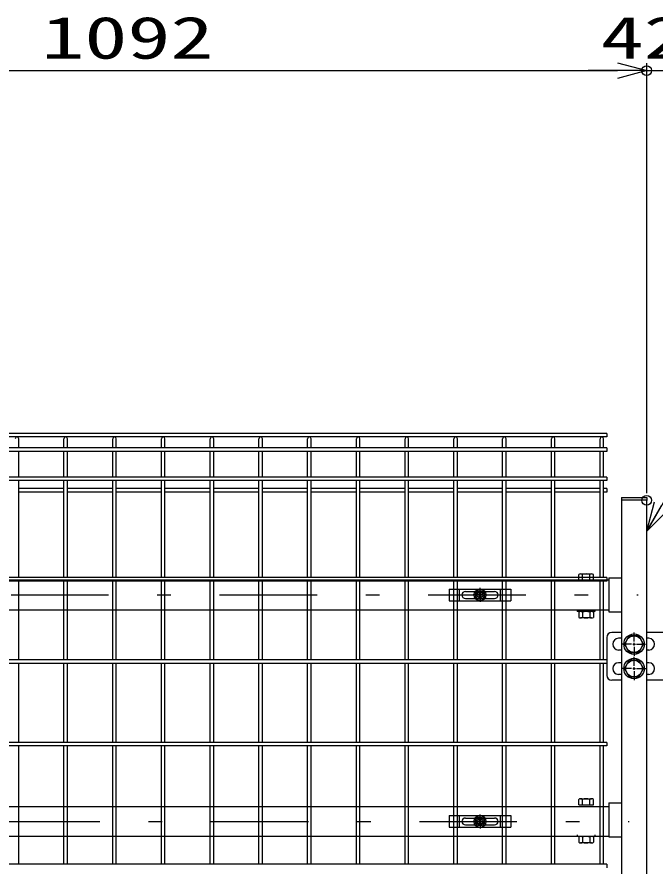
# Model space of a CAD drawing. Units: millimetres, scale not verified. Extents: x -4455 to 4455, y -3150 to 3150.
# Drawn here: x 1914 to 2569, y 116 to 987 of the extents above; entities that cross this region are included whole.
import ezdxf
from ezdxf.enums import TextEntityAlignment as Align

# ---------------------------------------------------------------- set-up
doc = ezdxf.new("R2010")
doc.units = ezdxf.units.MM
doc.header["$LTSCALE"] = 20
doc.header["$PDMODE"] = 32
doc.header["$PDSIZE"] = 10
doc.linetypes.add('USER1', pattern=[10.7, 5, -2.5, 0.7, -2.5])
doc.linetypes.add('USER2', pattern=[0.375, 0.25, -0.125])
for name, color, linetype, lineweight in [('0-1_寸法線', 4, 'Continuous', 25), ('0-2_0', 3, 'USER2', 25), ('0-4_扉横枠', 7, 'Continuous', 25), ('0-5_軸線', 2, 'USER1', 25), ('0-6_扉縦枠', 7, 'Continuous', 25), ('0-7_丁番', 3, 'Continuous', 25), ('1-2_固定金具', 41, 'Continuous', 25), ('1-3_NER', 30, 'Continuous', 25)]:
    doc.layers.add(name, color=color, linetype=linetype, lineweight=lineweight)
doc.layers.add('0-3_DEFPOINTS', color=7, linetype='Continuous')
doc.styles.add('ＭＳ ゴシック', font='')
doc.styles.get('ＭＳ ゴシック').set_extended_font_data('MS Gothic')

# ---------------------------------------------------------------- blocks, each defined once
blk = doc.blocks.new('_Open30')
at = {"layer": '0-2_0', "color": 4, "linetype": 'Continuous'}
blk.add_line((0, 0), (-20, 0), dxfattribs=at)
blk.add_lwpolyline([(-20, 5.36), (0, 0), (-20, -5.36)], dxfattribs=at)
blk = doc.blocks.new('A$Cbe1bfa43')
at = {"layer": '1-2_固定金具'}
for p, q in [((0, 0), (1260, 0)), ((210, -240), (210, 0)), ((630, -80), (630, 22.9)), ((1050, -240), (1050, 0)), ((1260, 0), (1260, -240)), ((260, -120), (260.2, -120)), ((330, -50), (930, -50)), ((590, -120), (487.1, -120)), ((590, -120), (550, -120)), ((585.5, -112.8), (622.8, -112.8)), ((585.5, -127.2), (585.5, -112.8)), ((585.5, -112.8), (622.8, -112.8)), ((585.5, -127.2), (585.5, -112.8)), ((585.5, -112.8), (622.8, -112.8)), ((585.5, -127.2), (585.5, -112.8)), ((622.8, -127.2), (585.5, -127.2)), ((622.8, -127.2), (585.5, -127.2)), ((610, -120), (650, -120)), ((610, -120), (650, -120)), ((622.8, -112.8), (622.8, -75.5)), ((622.8, -112.8), (622.8, -75.5)), ((622.8, -112.8), (622.8, -75.5)), ((622.8, -112.8), (622.8, -75.5)), ((622.8, -112.8), (622.8, -75.5)), ((622.8, -112.8), (622.8, -75.5)), ((622.8, -75.5), (637.2, -75.5)), ((622.8, -75.5), (637.2, -75.5)), ((622.8, -75.5), (637.2, -75.5)), ((622.8, -75.5), (637.2, -75.5)), ((622.8, -75.5), (637.2, -75.5)), ((622.8, -75.5), (637.2, -75.5)), ((622.8, -164.5), (622.8, -127.2)), ((622.8, -164.5), (622.8, -127.2)), ((637.2, -164.5), (622.8, -164.5)), ((637.2, -164.5), (622.8, -164.5)), ((637.2, -164.5), (622.8, -164.5)), ((637.2, -164.5), (622.8, -164.5)), ((637.2, -164.5), (622.8, -164.5)), ((637.2, -164.5), (622.8, -164.5)), ((630, -80), (630, -40)), ((630, -140), (630, -100)), ((630, -140), (630, -100)), ((630, -160), (630, -200)), ((630, -160), (630, -262.9)), ((637.2, -75.5), (637.2, -112.8)), ((637.2, -75.5), (637.2, -112.8)), ((637.2, -75.5), (637.2, -112.8)), ((637.2, -75.5), (637.2, -112.8)), ((637.2, -75.5), (637.2, -112.8)), ((637.2, -112.8), (674.5, -112.8)), ((637.2, -112.8), (674.5, -112.8)), ((637.2, -112.8), (674.5, -112.8)), ((637.2, -127.2), (637.2, -164.5)), ((674.5, -127.2), (637.2, -127.2)), ((637.2, -127.2), (637.2, -164.5)), ((674.5, -127.2), (637.2, -127.2)), ((637.2, -127.2), (637.2, -164.5)), ((674.5, -127.2), (637.2, -127.2)), ((670, -120), (710, -120)), ((670, -120), (772.9, -120)), ((674.5, -112.8), (674.5, -127.2)), ((674.5, -112.8), (674.5, -127.2)), ((674.5, -112.8), (674.5, -127.2)), ((1004, -120), (1004.2, -120)), ((330, -190), (930, -190))]:
    blk.add_line(p, q, dxfattribs=at)
for points in [[(0, 0), (0, -240), (1260, -240)], [(585.5, -127.2), (585.5, -112.8), (622.8, -112.8)], [(585.5, -127.2), (585.5, -112.8), (622.8, -112.8)], [(585.5, -127.2), (585.5, -112.8), (622.8, -112.8)], [(622.8, -164.5), (622.8, -127.2), (585.5, -127.2)], [(622.8, -164.5), (622.8, -127.2), (585.5, -127.2)], [(622.8, -164.5), (622.8, -127.2), (585.5, -127.2)], [(622.8, -164.5), (622.8, -127.2), (585.5, -127.2)], [(637.2, -75.5), (637.2, -112.8), (674.5, -112.8), (674.5, -127.2)], [(637.2, -112.8), (674.5, -112.8), (674.5, -127.2)], [(637.2, -112.8), (674.5, -112.8), (674.5, -127.2)], [(674.5, -127.2), (637.2, -127.2), (637.2, -164.5)], [(674.5, -127.2), (637.2, -127.2), (637.2, -164.5)], [(674.5, -127.2), (637.2, -127.2), (637.2, -164.5)]]:
    blk.add_lwpolyline(points, dxfattribs=at)
for radius in [122.9, 122.9, 122.9, 122.9, 122.9, 122.9, 91.9, 91.9, 91.9, 91.9, 91.9, 91.9, 60]:
    blk.add_circle((630, -120), radius, dxfattribs=at)
for centre, start, end in [((330, -120), 90, 180), ((330, -120), 180, 270), ((930, -120), 0, 90), ((930, -120), 270, 0)]:
    blk.add_arc(centre, 70, start, end, dxfattribs=at)

msp = doc.modelspace()

# ---------------------------------------------------------------- linework, layer by layer
at = {"layer": '0-1_寸法線'}
for p, q in [((1498.46, 931.7), (2530.46, 931.7)), ((2530.46, 931.7), (2500.46, 931.7)), ((2560.46, 498.48), (2560.46, 939.2)), ((2560.46, 498.48), (2560.46, 939.2)), ((2560.46, 931.7), (2603.21, 931.7))]:
    msp.add_line(p, q, dxfattribs=at)
msp.add_lwpolyline([(3566.13, 915.06), (2822.69, 915.06), (2561.46, 461.21)], dxfattribs=at)
at = {"layer": '0-3_DEFPOINTS'}
for p in [(2560.46, 931.7), (2560.46, 490.98)]:
    msp.add_point(p, dxfattribs=at)
at = {"layer": '0-4_扉横枠'}
for p, q in [((1507.46, 409.48), (2521.46, 409.48)), ((2490.76, 409.48), (2490.76, 414.93)), ((2490.76, 409.48), (2505.76, 409.48)), ((2492.63, 415.49), (2503.88, 415.49)), ((2494.51, 409.48), (2494.51, 414.93)), ((2502.01, 409.48), (2502.01, 414.93)), ((2505.76, 409.48), (2505.76, 414.93)), ((2521.46, 411.43), (2534.46, 411.43)), ((2521.46, 411.43), (2521.46, 376.53)), ((2521.46, 378.48), (1507.46, 378.48)), ((2489.26, 378.48), (2489.26, 376.88)), ((2507.26, 376.88), (2489.26, 376.88)), ((2490.76, 376.33), (2490.76, 370.93)), ((2503.88, 376.88), (2492.63, 376.88)), ((2494.51, 376.33), (2494.51, 370.93)), ((2502.01, 376.33), (2502.01, 370.93)), ((2505.76, 376.33), (2505.76, 370.93)), ((2507.26, 378.48), (2507.26, 376.88)), ((2521.46, 376.53), (2534.46, 376.53)), ((2503.88, 370.38), (2492.63, 370.38)), ((2490.76, 178.88), (2490.76, 184.33)), ((2492.63, 184.89), (2503.88, 184.89)), ((2494.51, 178.88), (2494.51, 184.33)), ((2502.01, 178.88), (2502.01, 184.33)), ((2505.76, 178.88), (2505.76, 184.33)), ((1507.46, 177.18), (2521.46, 177.18)), ((2490.76, 178.88), (2505.76, 178.88)), ((2521.46, 180.83), (2534.46, 180.83)), ((2521.46, 180.83), (2521.46, 145.93)), ((2521.46, 146.18), (1507.46, 146.18)), ((2489.26, 147.88), (2489.26, 146.28)), ((2507.26, 146.28), (2489.26, 146.28)), ((2490.76, 145.73), (2490.76, 140.33)), ((2503.88, 146.28), (2492.63, 146.28)), ((2503.88, 139.78), (2492.63, 139.78)), ((2494.51, 145.73), (2494.51, 140.33)), ((2502.01, 145.73), (2502.01, 140.33)), ((2505.76, 145.73), (2505.76, 140.33)), ((2507.26, 147.88), (2507.26, 146.28)), ((2521.46, 145.93), (2534.46, 145.93))]:
    msp.add_line(p, q, dxfattribs=at)
for centre, radius, start, end in [((2492.63, 412.03), 3.46, 57.13278, 122.86722), ((2498.26, 402.49), 12.99, 73.22135, 106.77865), ((2503.88, 412.03), 3.46, 57.13278, 122.86722), ((2492.63, 373.43), 3.46, 57.13278, 122.86722), ((2498.26, 363.89), 12.99, 73.22135, 106.77865), ((2503.88, 373.43), 3.46, 57.13278, 122.86722), ((2492.63, 373.84), 3.46, 237.13278, 302.86722), ((2498.26, 383.37), 12.99, 253.22135, 286.77865), ((2503.88, 373.84), 3.46, 237.13278, 302.86722), ((2492.63, 181.43), 3.46, 57.13278, 122.86722), ((2498.26, 171.89), 12.99, 73.22135, 106.77865), ((2503.88, 181.43), 3.46, 57.13278, 122.86722), ((2492.63, 142.83), 3.46, 57.13278, 122.86722), ((2492.63, 143.24), 3.46, 237.13278, 302.86722), ((2498.26, 133.29), 12.99, 73.22135, 106.77865), ((2498.26, 152.77), 12.99, 253.22135, 286.77865), ((2503.88, 142.83), 3.46, 57.13278, 122.86722), ((2503.88, 143.24), 3.46, 237.13278, 302.86722)]:
    msp.add_arc(centre, radius, start, end, dxfattribs=at)
at = {"layer": '0-5_軸線'}
for p, q in [((1480.36, 393.98), (2551.56, 393.98)), ((1471.36, 161.68), (2542.56, 161.68))]:
    msp.add_line(p, q, dxfattribs=at)
at = {"layer": '0-6_扉縦枠'}
for p, q in [((2534.46, 493.98), (2534.46, 490.98)), ((2534.46, 490.98), (2534.46, -920.02)), ((2560.46, 490.98), (2534.46, 490.98)), ((2560.46, -920.02), (2560.46, 490.98))]:
    msp.add_line(p, q, dxfattribs=at)
msp.add_lwpolyline([(2534.46, 493.98), (2560.46, 493.98), (2560.46, 490.98)], dxfattribs=at)
at = {"layer": '0-7_丁番'}
for p, q in [((2519.63, 350.48), (2519.63, 311.48)), ((2534.46, 355.48), (2524.63, 355.48)), ((2534.46, 349.48), (2531.63, 349.48)), ((2547.46, 346.18), (2547.46, 355.33)), ((2547.46, 346.18), (2547.46, 355.33)), ((2587.68, 355.48), (2560.46, 355.48)), ((2562.63, 349.48), (2560.46, 349.48)), ((2544.76, 343.48), (2535.61, 343.48)), ((2546.11, 343.48), (2548.81, 343.48)), ((2546.11, 343.48), (2548.81, 343.48)), ((2547.46, 342.13), (2547.46, 344.83)), ((2547.46, 342.13), (2547.46, 344.83)), ((2547.46, 340.78), (2547.46, 331.63)), ((2547.46, 340.78), (2547.46, 331.63)), ((2550.16, 343.48), (2559.31, 343.48)), ((2550.16, 343.48), (2559.31, 343.48)), ((2534.46, 337.48), (2531.63, 337.48)), ((2562.63, 337.48), (2560.46, 337.48)), ((2534.46, 324.48), (2531.63, 324.48)), ((2547.46, 321.18), (2547.46, 330.33)), ((2562.63, 324.48), (2560.46, 324.48)), ((2544.76, 318.48), (2535.61, 318.48)), ((2546.11, 318.48), (2548.81, 318.48)), ((2547.46, 317.13), (2547.46, 319.83)), ((2547.46, 315.78), (2547.46, 306.63)), ((2550.16, 318.48), (2560.46, 318.48)), ((2534.46, 306.48), (2524.63, 306.48)), ((2534.46, 312.48), (2531.63, 312.48)), ((2562.63, 312.48), (2560.46, 312.48)), ((2600.18, 306.48), (2560.46, 306.48))]:
    msp.add_line(p, q, dxfattribs=at)
for points in [[(2542.55, 351.98), (2537.64, 343.48), (2542.55, 334.98), (2552.37, 334.98), (2557.27, 343.48), (2552.37, 351.98)], [(2542.55, 326.98), (2537.64, 318.48), (2542.55, 309.98), (2552.37, 309.98), (2557.27, 318.48), (2552.37, 326.98)]]:
    msp.add_lwpolyline(points, close=True, dxfattribs=at)
for centre, radius in [((2547.46, 343.48), 10.5), ((2547.46, 343.48), 8.5), ((2547.46, 318.48), 10.5), ((2547.46, 318.48), 8.5)]:
    msp.add_circle(centre, radius, dxfattribs=at)
for centre, radius, start, end in [((2524.63, 350.48), 5, 90, 180), ((2531.63, 343.48), 6, 90, 270), ((2562.63, 343.48), 6, 270, 90), ((2531.63, 318.48), 6, 90, 270), ((2562.63, 318.48), 6, 270, 90), ((2524.63, 311.48), 5, 180, 270)]:
    msp.add_arc(centre, radius, start, end, dxfattribs=at)
at = {"layer": '1-3_NER'}
for p, q in [((2519.46, 559.58), (1509.46, 559.58)), ((2519.46, 559.58), (2519.46, 555.98)), ((2519.46, 555.98), (1509.46, 555.98)), ((1916.26, 544.68), (1916.26, 554.18)), ((1962.66, 544.68), (1962.66, 554.18)), ((1966.26, 544.68), (1966.26, 554.18)), ((2012.66, 544.68), (2012.66, 554.18)), ((2016.26, 544.68), (2016.26, 554.18)), ((2062.66, 544.68), (2062.66, 554.18)), ((2066.26, 544.68), (2066.26, 554.18)), ((2112.66, 544.68), (2112.66, 554.18)), ((2116.26, 544.68), (2116.26, 554.18)), ((2162.66, 544.68), (2162.66, 554.18)), ((2166.26, 544.68), (2166.26, 554.18)), ((2212.66, 544.68), (2212.66, 554.18)), ((2216.26, 544.68), (2216.26, 554.18)), ((2262.66, 544.68), (2262.66, 554.18)), ((2266.26, 544.68), (2266.26, 554.18)), ((2312.66, 544.68), (2312.66, 554.18)), ((2316.26, 544.68), (2316.26, 554.18)), ((2362.66, 544.68), (2362.66, 554.18)), ((2366.26, 544.68), (2366.26, 554.18)), ((2412.66, 544.68), (2412.66, 554.18)), ((2416.26, 544.68), (2416.26, 554.18)), ((2462.66, 544.68), (2462.66, 554.18)), ((2466.26, 544.68), (2466.26, 554.18)), ((2512.66, 544.68), (2512.66, 554.18)), ((2516.26, 544.68), (2516.26, 554.18)), ((2519.46, 544.68), (1509.46, 544.68)), ((2519.46, 541.08), (1509.46, 541.08)), ((1916.26, 514.88), (1916.26, 541.08)), ((1962.66, 514.88), (1962.66, 541.08)), ((1966.26, 514.88), (1966.26, 541.08)), ((2012.66, 514.88), (2012.66, 541.08)), ((2016.26, 514.88), (2016.26, 541.08)), ((2062.66, 514.88), (2062.66, 541.08)), ((2066.26, 514.88), (2066.26, 541.08)), ((2112.66, 514.88), (2112.66, 541.08)), ((2116.26, 514.88), (2116.26, 541.08)), ((2162.66, 514.88), (2162.66, 541.08)), ((2166.26, 514.88), (2166.26, 541.08)), ((2212.66, 514.88), (2212.66, 541.08)), ((2216.26, 514.88), (2216.26, 541.08)), ((2262.66, 514.88), (2262.66, 541.08)), ((2266.26, 514.88), (2266.26, 541.08)), ((2312.66, 514.88), (2312.66, 541.08)), ((2316.26, 514.88), (2316.26, 541.08)), ((2362.66, 514.88), (2362.66, 541.08)), ((2366.26, 514.88), (2366.26, 541.08)), ((2412.66, 514.88), (2412.66, 541.08)), ((2416.26, 514.88), (2416.26, 541.08)), ((2462.66, 514.88), (2462.66, 541.08)), ((2466.26, 514.88), (2466.26, 541.08)), ((2512.66, 514.88), (2512.66, 541.08)), ((2516.26, 514.88), (2516.26, 541.08)), ((2519.46, 544.68), (2519.46, 541.08)), ((2519.46, 514.88), (1509.46, 514.88)), ((2519.46, 514.88), (2519.46, 511.28)), ((2519.46, 511.28), (1509.46, 511.28)), ((1916.26, 411.78), (1916.26, 511.28)), ((1962.66, 411.78), (1962.66, 511.28)), ((1966.26, 411.78), (1966.26, 511.28)), ((2012.66, 411.78), (2012.66, 511.28)), ((2016.26, 411.78), (2016.26, 511.28)), ((2062.66, 411.78), (2062.66, 511.28)), ((2066.26, 411.78), (2066.26, 511.28)), ((2112.66, 411.78), (2112.66, 511.28)), ((2116.26, 411.78), (2116.26, 511.28)), ((2162.66, 411.78), (2162.66, 511.28)), ((2166.26, 411.78), (2166.26, 511.28)), ((2212.66, 411.78), (2212.66, 511.28)), ((2216.26, 411.78), (2216.26, 511.28)), ((2262.66, 411.78), (2262.66, 511.28)), ((2266.26, 411.78), (2266.26, 511.28)), ((2312.66, 411.78), (2312.66, 511.28)), ((2316.26, 411.78), (2316.26, 511.28)), ((2362.66, 411.78), (2362.66, 511.28)), ((2366.26, 411.78), (2366.26, 511.28)), ((2412.66, 411.78), (2412.66, 511.28)), ((2416.26, 411.78), (2416.26, 511.28)), ((2462.66, 411.78), (2462.66, 511.28)), ((2466.26, 411.78), (2466.26, 511.28)), ((2512.66, 411.78), (2512.66, 511.28)), ((2516.26, 411.78), (2516.26, 511.28)), ((1962.66, 503.03), (1916.26, 503.03)), ((1962.66, 499.43), (1916.26, 499.43)), ((2012.66, 503.03), (1966.26, 503.03)), ((2012.66, 499.43), (1966.26, 499.43)), ((2062.66, 503.03), (2016.26, 503.03)), ((2062.66, 499.43), (2016.26, 499.43)), ((2112.66, 503.03), (2066.26, 503.03)), ((2112.66, 499.43), (2066.26, 499.43)), ((2162.66, 503.03), (2116.26, 503.03)), ((2162.66, 499.43), (2116.26, 499.43)), ((2212.66, 503.03), (2166.26, 503.03)), ((2212.66, 499.43), (2166.26, 499.43)), ((2262.66, 503.03), (2216.26, 503.03)), ((2262.66, 499.43), (2216.26, 499.43)), ((2312.66, 503.03), (2266.26, 503.03)), ((2312.66, 499.43), (2266.26, 499.43)), ((2362.66, 503.03), (2316.26, 503.03)), ((2362.66, 499.43), (2316.26, 499.43)), ((2412.66, 503.03), (2366.26, 503.03)), ((2412.66, 499.43), (2366.26, 499.43)), ((2462.66, 503.03), (2416.26, 503.03)), ((2462.66, 499.43), (2416.26, 499.43)), ((2512.66, 503.03), (2466.26, 503.03)), ((2512.66, 499.43), (2466.26, 499.43)), ((2519.46, 503.03), (2516.26, 503.03)), ((2519.46, 499.43), (2516.26, 499.43)), ((2519.46, 503.03), (2519.46, 499.43)), ((2519.46, 411.78), (2519.46, 408.18)), ((2519.46, 408.18), (1509.46, 408.18)), ((1916.26, 327.28), (1916.26, 408.18)), ((1962.66, 327.28), (1962.66, 408.18)), ((1966.26, 327.28), (1966.26, 408.18)), ((2012.66, 327.28), (2012.66, 408.18)), ((2016.26, 327.28), (2016.26, 408.18)), ((2062.66, 327.28), (2062.66, 408.18)), ((2066.26, 327.28), (2066.26, 408.18)), ((2112.66, 327.28), (2112.66, 408.18)), ((2116.26, 327.28), (2116.26, 408.18)), ((2162.66, 327.28), (2162.66, 408.18)), ((2166.26, 327.28), (2166.26, 408.18)), ((2212.66, 327.28), (2212.66, 408.18)), ((2216.26, 327.28), (2216.26, 408.18)), ((2262.66, 327.28), (2262.66, 408.18)), ((2266.26, 327.28), (2266.26, 408.18)), ((2312.66, 327.28), (2312.66, 408.18)), ((2316.26, 327.28), (2316.26, 408.18)), ((2362.66, 327.28), (2362.66, 408.18)), ((2366.26, 327.28), (2366.26, 408.18)), ((2412.66, 327.28), (2412.66, 408.18)), ((2416.26, 327.28), (2416.26, 408.18)), ((2462.66, 327.28), (2462.66, 408.18)), ((2466.26, 327.28), (2466.26, 408.18)), ((2512.66, 327.28), (2512.66, 408.18)), ((2516.26, 327.28), (2516.26, 408.18)), ((2519.46, 323.68), (1509.46, 323.68)), ((1916.26, 242.78), (1916.26, 323.68)), ((1962.66, 242.78), (1962.66, 323.68)), ((1966.26, 242.78), (1966.26, 323.68)), ((2012.66, 242.78), (2012.66, 323.68)), ((2016.26, 242.78), (2016.26, 323.68)), ((2062.66, 242.78), (2062.66, 323.68)), ((2066.26, 242.78), (2066.26, 323.68)), ((2112.66, 242.78), (2112.66, 323.68)), ((2116.26, 242.78), (2116.26, 323.68)), ((2162.66, 242.78), (2162.66, 323.68)), ((2166.26, 242.78), (2166.26, 323.68)), ((2212.66, 242.78), (2212.66, 323.68)), ((2216.26, 242.78), (2216.26, 323.68)), ((2262.66, 242.78), (2262.66, 323.68)), ((2266.26, 242.78), (2266.26, 323.68)), ((2312.66, 242.78), (2312.66, 323.68)), ((2316.26, 242.78), (2316.26, 323.68)), ((2362.66, 242.78), (2362.66, 323.68)), ((2366.26, 242.78), (2366.26, 323.68)), ((2412.66, 242.78), (2412.66, 323.68)), ((2416.26, 242.78), (2416.26, 323.68)), ((2462.66, 242.78), (2462.66, 323.68)), ((2466.26, 242.78), (2466.26, 323.68)), ((2512.66, 242.78), (2512.66, 323.68)), ((2516.26, 242.78), (2516.26, 323.68)), ((2519.46, 327.28), (2519.46, 323.68)), ((2519.46, 239.18), (1509.46, 239.18)), ((1916.26, 117.78), (1916.26, 239.18)), ((1962.66, 117.78), (1962.66, 239.18)), ((1966.26, 117.78), (1966.26, 239.18)), ((2012.66, 117.78), (2012.66, 239.18)), ((2016.26, 117.78), (2016.26, 239.18)), ((2062.66, 117.78), (2062.66, 239.18)), ((2066.26, 117.78), (2066.26, 239.18)), ((2112.66, 117.78), (2112.66, 239.18)), ((2116.26, 117.78), (2116.26, 239.18)), ((2162.66, 117.78), (2162.66, 239.18)), ((2166.26, 117.78), (2166.26, 239.18)), ((2212.66, 117.78), (2212.66, 239.18)), ((2216.26, 117.78), (2216.26, 239.18)), ((2262.66, 117.78), (2262.66, 239.18)), ((2266.26, 117.78), (2266.26, 239.18)), ((2312.66, 117.78), (2312.66, 239.18)), ((2316.26, 117.78), (2316.26, 239.18)), ((2362.66, 117.78), (2362.66, 239.18)), ((2366.26, 117.78), (2366.26, 239.18)), ((2412.66, 117.78), (2412.66, 239.18)), ((2416.26, 117.78), (2416.26, 239.18)), ((2462.66, 117.78), (2462.66, 239.18)), ((2466.26, 117.78), (2466.26, 239.18)), ((2512.66, 117.78), (2512.66, 239.18)), ((2516.26, 117.78), (2516.26, 239.18)), ((2519.46, 242.78), (2519.46, 239.18)), ((2519.46, 117.78), (2519.46, 114.18))]:
    msp.add_line(p, q, dxfattribs=at)
for points in [[(2519.46, 411.78), (1509.46, 411.78), (1509.46, 408.18)], [(2519.46, 327.28), (1509.46, 327.28), (1509.46, 323.68)], [(2519.46, 242.78), (1509.46, 242.78), (1509.46, 239.18)], [(2519.46, 117.78), (1509.46, 117.78), (1509.46, 114.18)]]:
    msp.add_lwpolyline(points, dxfattribs=at)
for centre in [(1914.46, 554.18), (1964.46, 554.18), (2014.46, 554.18), (2064.46, 554.18), (2114.46, 554.18), (2164.46, 554.18), (2214.46, 554.18), (2264.46, 554.18), (2314.46, 554.18), (2364.46, 554.18), (2414.46, 554.18), (2464.46, 554.18), (2514.46, 554.18)]:
    msp.add_arc(centre, 1.8, 0, 180, dxfattribs=at)

# ---------------------------------------------------------------- block references
at = {"layer": '0-1_寸法線', "xscale": 1.5, "yscale": 1.5}
msp.add_blockref('_Open30', (2560.46, 931.7), dxfattribs=at)
msp.add_blockref('_Open30', (2560.46, 931.7), dxfattribs=at)
at = {"layer": '0-1_寸法線', "xscale": 1.5, "yscale": 1.5, "rotation": 239.88646}
msp.add_blockref('_Open30', (2560.46, 459.48), dxfattribs=at)
at = {"layer": '1-2_固定金具', "xscale": 0.05, "yscale": 0.05}
for p in [(2357.96, 399.98), (2357.96, 167.68)]:
    msp.add_blockref('A$Cbe1bfa43', p, dxfattribs=at)

# ---------------------------------------------------------------- texts
at = {"layer": '0-1_寸法線', "color": 2, "style": 'ＭＳ ゴシック', "width": 1.5}
for s, p in [('1092', (1939.46, 930.87)), ('42.8', (2513.26, 930.87))]:
    msp.add_text(s, height=43.26, dxfattribs=at).set_placement(p, align=Align.BOTTOM_LEFT)

doc.saveas('drawing.dxf')
